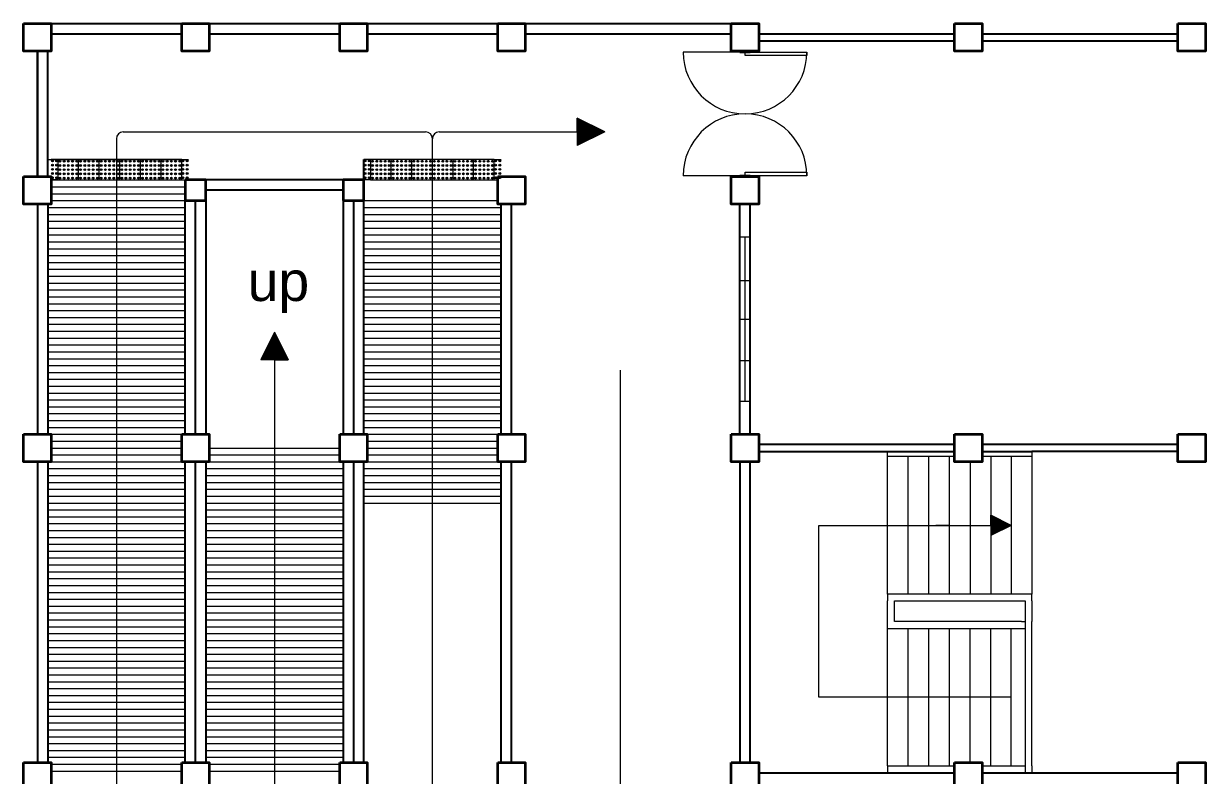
# Model space of a CAD drawing. Header units: millimetres. Extents: x -116 to 421, y 1 to 342.
# Drawn here: x 219.17 to 236.37, y 126.97 to 137.91 of the extents above; entities that cross this region are included whole.
import ezdxf

# ---------------------------------------------------------------- set-up
doc = ezdxf.new("R2010")
doc.units = ezdxf.units.MM
doc.header["$MEASUREMENT"] = 0
doc.styles.add('SWISSLT175', font='swissl.ttf', dxfattribs={"height": 0.175})

msp = doc.modelspace()

# ---------------------------------------------------------------- linework, layer by layer
at = {"color": 8, "lineweight": 25}
for p, q in [((219.575, 137.911), (224.175, 137.911)), ((224.175, 137.911), (229.475, 137.911)), ((219.575, 137.761), (221.475, 137.761)), ((221.875, 137.761), (223.775, 137.761)), ((224.175, 137.761), (226.075, 137.761)), ((226.475, 137.761), (229.475, 137.761)), ((229.875, 137.761), (232.725, 137.761)), ((229.875, 137.661), (232.725, 137.661)), ((233.125, 137.761), (235.975, 137.761)), ((233.125, 137.661), (235.975, 137.661)), ((219.375, 137.511), (219.375, 135.686)), ((219.375, 135.686), (219.375, 137.511)), ((219.525, 135.686), (219.525, 137.511)), ((229.6, 137.511), (229.6, 137.498)), ((229.6, 137.498), (229.75, 137.498)), ((229.75, 137.511), (229.75, 137.498)), ((224.125, 131.936), (224.125, 135.936)), ((223.825, 135.636), (221.825, 135.636)), ((223.825, 135.636), (223.825, 131.936)), ((229.75, 135.698), (229.6, 135.698)), ((229.6, 135.686), (229.6, 135.698)), ((229.75, 135.686), (229.75, 135.698)), ((223.825, 135.486), (221.825, 135.486)), ((219.375, 135.286), (219.375, 131.936)), ((219.525, 135.286), (219.525, 131.936)), ((221.525, 131.936), (221.525, 135.336)), ((221.675, 131.936), (221.675, 135.336)), ((221.825, 135.336), (221.825, 131.936)), ((223.975, 135.336), (223.975, 131.936)), ((226.125, 131.936), (226.125, 135.286)), ((226.275, 131.936), (226.275, 135.286)), ((229.6, 131.936), (229.6, 135.286)), ((229.75, 131.936), (229.75, 135.286)), ((232.725, 131.786), (229.875, 131.786)), ((235.975, 131.786), (233.125, 131.786)), ((229.875, 131.686), (232.725, 131.686)), ((233.125, 131.686), (233.85, 131.686)), ((235.975, 131.686), (233.85, 131.686)), ((219.375, 131.536), (219.375, 127.161)), ((219.525, 131.536), (219.525, 127.161)), ((221.525, 127.161), (221.525, 131.536)), ((221.675, 127.161), (221.675, 131.536)), ((221.825, 131.536), (221.825, 127.161)), ((223.825, 131.536), (223.825, 127.161)), ((223.975, 131.536), (223.975, 127.161)), ((224.125, 127.161), (224.125, 131.536)), ((226.125, 127.161), (226.125, 131.536)), ((226.275, 127.161), (226.275, 131.536)), ((229.6, 131.536), (229.6, 127.161)), ((229.75, 129.611), (229.75, 131.536)), ((229.75, 129.511), (229.75, 129.611)), ((229.75, 129.211), (229.75, 129.511)), ((229.75, 129.111), (229.75, 129.211)), ((229.75, 127.161), (229.75, 129.111)), ((229.875, 127.011), (232.725, 127.011)), ((233.125, 127.011), (235.975, 127.011))]:
    msp.add_line(p, q, dxfattribs=at)
at = {"color": 8, "lineweight": 13}
for p, q in [((229.675, 137.498), (228.775, 137.498)), ((229.675, 137.498), (230.575, 137.498)), ((229.675, 137.448), (229.675, 137.498)), ((230.575, 137.448), (229.675, 137.448)), ((230.575, 137.498), (230.575, 137.448)), ((229.675, 135.748), (230.575, 135.748)), ((229.675, 135.698), (229.675, 135.748)), ((230.575, 135.748), (230.575, 135.698)), ((229.675, 135.698), (228.775, 135.698)), ((230.575, 135.698), (229.675, 135.698))]:
    msp.add_line(p, q, dxfattribs=at)
at = {"color": 8, "lineweight": 9}
for p, q in [((227.232, 136.336), (227.232, 136.536)), ((227.632, 136.336), (227.232, 136.536)), ((227.242, 136.336), (227.242, 136.531)), ((227.252, 136.336), (227.252, 136.526)), ((227.262, 136.521), (227.262, 136.336)), ((227.272, 136.516), (227.272, 136.336)), ((227.282, 136.511), (227.282, 136.336)), ((227.292, 136.506), (227.292, 136.336)), ((227.302, 136.501), (227.302, 136.336)), ((227.312, 136.496), (227.312, 136.336)), ((227.322, 136.491), (227.322, 136.336)), ((227.322, 136.491), (227.322, 136.336)), ((227.332, 136.486), (227.332, 136.336)), ((227.342, 136.481), (227.342, 136.336)), ((227.352, 136.476), (227.352, 136.336)), ((227.362, 136.471), (227.362, 136.336)), ((227.372, 136.466), (227.372, 136.336)), ((227.382, 136.461), (227.382, 136.336)), ((227.392, 136.456), (227.392, 136.336)), ((227.402, 136.451), (227.402, 136.336)), ((227.412, 136.446), (227.412, 136.336)), ((227.422, 136.441), (227.422, 136.336)), ((227.432, 136.436), (227.432, 136.336)), ((227.442, 136.431), (227.442, 136.336)), ((227.452, 136.426), (227.452, 136.336)), ((227.462, 136.421), (227.462, 136.336)), ((227.472, 136.416), (227.472, 136.336)), ((227.482, 136.411), (227.482, 136.336)), ((227.492, 136.406), (227.492, 136.336)), ((227.502, 136.401), (227.502, 136.336)), ((220.525, 136.236), (220.525, 123.036)), ((220.625, 136.336), (225.025, 136.336)), ((225.125, 123.336), (225.125, 136.236)), ((225.225, 136.336), (227.232, 136.336)), ((227.232, 136.336), (227.232, 136.136)), ((227.632, 136.336), (227.232, 136.136)), ((227.242, 136.336), (227.242, 136.141)), ((227.252, 136.336), (227.252, 136.146)), ((227.262, 136.336), (227.262, 136.151)), ((227.272, 136.336), (227.272, 136.156)), ((227.282, 136.336), (227.282, 136.161)), ((227.292, 136.336), (227.292, 136.166)), ((227.302, 136.336), (227.302, 136.171)), ((227.312, 136.336), (227.312, 136.176)), ((227.322, 136.336), (227.322, 136.181)), ((227.322, 136.336), (227.322, 136.181)), ((227.332, 136.336), (227.332, 136.186)), ((227.342, 136.336), (227.342, 136.191)), ((227.352, 136.336), (227.352, 136.196)), ((227.362, 136.336), (227.362, 136.201)), ((227.372, 136.336), (227.372, 136.206)), ((227.382, 136.336), (227.382, 136.211)), ((227.392, 136.336), (227.392, 136.216)), ((227.402, 136.336), (227.402, 136.221)), ((227.412, 136.336), (227.412, 136.226)), ((227.422, 136.336), (227.422, 136.231)), ((227.432, 136.336), (227.432, 136.236)), ((227.442, 136.336), (227.442, 136.241)), ((227.452, 136.336), (227.452, 136.246)), ((227.462, 136.336), (227.462, 136.251)), ((227.472, 136.336), (227.472, 136.256)), ((227.482, 136.336), (227.482, 136.261)), ((227.492, 136.336), (227.492, 136.266)), ((227.502, 136.336), (227.502, 136.271)), ((227.512, 136.396), (227.512, 136.336)), ((227.512, 136.336), (227.512, 136.276)), ((227.522, 136.391), (227.522, 136.336)), ((227.522, 136.336), (227.522, 136.281)), ((227.532, 136.386), (227.532, 136.336)), ((227.532, 136.336), (227.532, 136.286)), ((227.542, 136.381), (227.542, 136.336)), ((227.542, 136.336), (227.542, 136.291)), ((227.552, 136.376), (227.552, 136.336)), ((227.552, 136.336), (227.552, 136.296)), ((227.562, 136.371), (227.562, 136.336)), ((227.562, 136.336), (227.562, 136.301)), ((227.572, 136.366), (227.572, 136.336)), ((227.572, 136.336), (227.572, 136.306)), ((227.582, 136.361), (227.582, 136.336)), ((227.582, 136.336), (227.582, 136.311)), ((227.592, 136.356), (227.592, 136.336)), ((227.592, 136.336), (227.592, 136.316)), ((227.602, 136.351), (227.602, 136.336)), ((227.602, 136.336), (227.602, 136.321)), ((227.612, 136.346), (227.612, 136.336)), ((227.612, 136.336), (227.612, 136.326)), ((227.622, 136.341), (227.622, 136.336)), ((227.622, 136.336), (227.622, 136.331)), ((219.525, 135.936), (221.525, 135.936)), ((219.675, 135.936), (219.575, 135.936)), ((219.975, 135.936), (219.675, 135.936)), ((219.675, 135.936), (219.675, 135.636)), ((219.975, 135.636), (219.975, 135.936)), ((220.275, 135.936), (219.975, 135.936)), ((220.275, 135.636), (220.275, 135.936)), ((220.575, 135.936), (220.275, 135.936)), ((220.575, 135.636), (220.575, 135.936)), ((220.875, 135.936), (220.575, 135.936)), ((220.875, 135.636), (220.875, 135.936)), ((221.175, 135.936), (220.875, 135.936)), ((221.175, 135.636), (221.175, 135.936)), ((221.475, 135.936), (221.175, 135.936)), ((221.475, 135.636), (221.475, 135.936)), ((221.475, 135.936), (221.575, 135.936)), ((224.225, 135.936), (224.125, 135.936)), ((224.525, 135.936), (224.225, 135.936)), ((224.225, 135.936), (224.225, 135.636)), ((224.525, 135.636), (224.525, 135.936)), ((224.825, 135.936), (224.525, 135.936)), ((224.825, 135.636), (224.825, 135.936)), ((225.125, 135.936), (224.825, 135.936)), ((225.125, 135.636), (225.125, 135.936)), ((225.425, 135.936), (225.125, 135.936)), ((225.425, 135.636), (225.425, 135.936)), ((225.725, 135.936), (225.425, 135.936)), ((225.725, 135.636), (225.725, 135.936)), ((226.025, 135.936), (225.725, 135.936)), ((226.025, 135.636), (226.025, 135.936)), ((226.025, 135.936), (226.125, 135.936)), ((219.675, 135.636), (219.575, 135.636)), ((219.575, 135.636), (221.475, 135.636)), ((219.675, 135.636), (219.975, 135.636)), ((219.975, 135.636), (220.275, 135.636)), ((220.275, 135.636), (220.575, 135.636)), ((220.575, 135.636), (220.875, 135.636)), ((220.875, 135.636), (221.175, 135.636)), ((221.175, 135.636), (221.475, 135.636)), ((221.475, 135.636), (221.525, 135.636)), ((224.225, 135.636), (224.125, 135.636)), ((224.225, 135.636), (224.525, 135.636)), ((224.525, 135.636), (224.825, 135.636)), ((224.825, 135.636), (225.125, 135.636)), ((225.125, 135.636), (225.425, 135.636)), ((225.425, 135.636), (225.725, 135.636)), ((225.725, 135.636), (226.025, 135.636)), ((226.025, 135.636), (226.075, 135.636)), ((219.575, 135.536), (221.525, 135.536)), ((219.575, 135.436), (221.525, 135.436)), ((219.525, 135.236), (221.525, 135.236)), ((219.575, 135.336), (221.525, 135.336)), ((224.125, 135.336), (226.075, 135.336)), ((224.125, 135.236), (226.125, 135.236)), ((219.525, 135.136), (221.525, 135.136)), ((219.525, 135.036), (221.525, 135.036)), ((224.125, 135.136), (226.125, 135.136)), ((224.125, 135.036), (226.125, 135.036)), ((219.525, 134.936), (221.525, 134.936)), ((224.125, 134.936), (226.125, 134.936)), ((219.525, 134.836), (221.525, 134.836)), ((219.525, 134.736), (221.525, 134.736)), ((224.125, 134.836), (226.125, 134.836)), ((224.125, 134.736), (226.125, 134.736)), ((229.6, 134.811), (229.75, 134.811)), ((229.6, 133.611), (229.6, 134.811)), ((229.675, 132.411), (229.675, 134.811)), ((229.75, 134.811), (229.75, 132.411)), ((219.525, 134.636), (221.525, 134.636)), ((219.525, 134.536), (221.525, 134.536)), ((224.125, 134.636), (226.125, 134.636)), ((224.125, 134.536), (226.125, 134.536)), ((219.525, 134.436), (221.525, 134.436)), ((219.525, 134.336), (221.525, 134.336)), ((224.125, 134.436), (226.125, 134.436)), ((224.125, 134.336), (226.125, 134.336)), ((219.525, 134.236), (221.525, 134.236)), ((224.125, 134.236), (226.125, 134.236)), ((229.6, 134.173), (229.75, 134.173)), ((219.525, 134.136), (221.525, 134.136)), ((219.525, 134.036), (221.525, 134.036)), ((224.125, 134.136), (226.125, 134.136)), ((224.125, 134.036), (226.125, 134.036)), ((219.525, 133.936), (221.525, 133.936)), ((219.525, 133.836), (221.525, 133.836)), ((224.125, 133.936), (226.125, 133.936)), ((224.125, 133.836), (226.125, 133.836)), ((219.525, 133.736), (221.525, 133.736)), ((224.125, 133.736), (226.125, 133.736)), ((219.525, 133.636), (221.525, 133.636)), ((219.525, 133.536), (221.525, 133.536)), ((224.125, 133.636), (226.125, 133.636)), ((224.125, 133.536), (226.125, 133.536)), ((229.6, 133.611), (229.6, 132.411)), ((229.6, 133.611), (229.75, 133.611)), ((219.525, 133.436), (221.525, 133.436)), ((219.525, 133.336), (221.525, 133.336)), ((222.825, 133.42), (222.625, 133.02)), ((222.77, 133.31), (222.825, 133.31)), ((222.775, 133.32), (222.825, 133.32)), ((222.78, 133.33), (222.825, 133.33)), ((222.785, 133.34), (222.825, 133.34)), ((222.79, 133.35), (222.825, 133.35)), ((222.795, 133.36), (222.825, 133.36)), ((222.8, 133.37), (222.825, 133.37)), ((222.805, 133.38), (222.825, 133.38)), ((222.81, 133.39), (222.825, 133.39)), ((222.815, 133.4), (222.825, 133.4)), ((222.82, 133.41), (222.825, 133.41)), ((222.825, 133.42), (222.825, 122.436)), ((222.825, 133.42), (223.025, 133.02)), ((222.825, 133.41), (222.83, 133.41)), ((222.825, 133.4), (222.835, 133.4)), ((222.825, 133.39), (222.84, 133.39)), ((222.825, 133.38), (222.845, 133.38)), ((222.825, 133.37), (222.85, 133.37)), ((222.825, 133.36), (222.855, 133.36)), ((222.825, 133.35), (222.86, 133.35)), ((222.825, 133.34), (222.865, 133.34)), ((222.825, 133.33), (222.87, 133.33)), ((222.825, 133.32), (222.875, 133.32)), ((222.825, 133.31), (222.88, 133.31)), ((224.125, 133.436), (226.125, 133.436)), ((224.125, 133.336), (226.125, 133.336)), ((219.525, 133.236), (221.525, 133.236)), ((219.525, 133.136), (221.525, 133.136)), ((222.68, 133.13), (222.825, 133.13)), ((222.685, 133.14), (222.825, 133.14)), ((222.69, 133.15), (222.825, 133.15)), ((222.695, 133.16), (222.825, 133.16)), ((222.7, 133.17), (222.825, 133.17)), ((222.705, 133.18), (222.825, 133.18)), ((222.71, 133.19), (222.825, 133.19)), ((222.715, 133.2), (222.825, 133.2)), ((222.72, 133.21), (222.825, 133.21)), ((222.725, 133.22), (222.825, 133.22)), ((222.73, 133.23), (222.825, 133.23)), ((222.735, 133.24), (222.825, 133.24)), ((222.74, 133.25), (222.825, 133.25)), ((222.745, 133.26), (222.825, 133.26)), ((222.75, 133.27), (222.825, 133.27)), ((222.755, 133.28), (222.825, 133.28)), ((222.76, 133.29), (222.825, 133.29)), ((222.765, 133.3), (222.825, 133.3)), ((222.825, 133.3), (222.885, 133.3)), ((222.825, 133.29), (222.89, 133.29)), ((222.825, 133.28), (222.895, 133.28)), ((222.825, 133.27), (222.9, 133.27)), ((222.825, 133.26), (222.905, 133.26)), ((222.825, 133.25), (222.91, 133.25)), ((222.825, 133.24), (222.915, 133.24)), ((222.825, 133.23), (222.92, 133.23)), ((222.825, 133.22), (222.925, 133.22)), ((222.825, 133.21), (222.93, 133.21)), ((222.825, 133.2), (222.935, 133.2)), ((222.825, 133.19), (222.94, 133.19)), ((222.825, 133.18), (222.945, 133.18)), ((222.825, 133.17), (222.95, 133.17)), ((222.825, 133.16), (222.955, 133.16)), ((222.825, 133.15), (222.96, 133.15)), ((222.825, 133.14), (222.965, 133.14)), ((222.825, 133.13), (222.97, 133.13)), ((224.125, 133.236), (226.125, 133.236)), ((224.125, 133.136), (226.125, 133.136)), ((219.525, 133.036), (221.525, 133.036)), ((222.825, 133.02), (222.625, 133.02)), ((222.825, 133.03), (222.63, 133.03)), ((222.825, 133.04), (222.635, 133.04)), ((222.64, 133.05), (222.825, 133.05)), ((222.645, 133.06), (222.825, 133.06)), ((222.65, 133.07), (222.825, 133.07)), ((222.655, 133.08), (222.825, 133.08)), ((222.66, 133.09), (222.825, 133.09)), ((222.665, 133.1), (222.825, 133.1)), ((222.67, 133.11), (222.825, 133.11)), ((222.67, 133.11), (222.825, 133.11)), ((222.675, 133.12), (222.825, 133.12)), ((222.825, 133.12), (222.975, 133.12)), ((222.825, 133.11), (222.98, 133.11)), ((222.825, 133.11), (222.98, 133.11)), ((222.825, 133.1), (222.985, 133.1)), ((222.825, 133.09), (222.99, 133.09)), ((222.825, 133.08), (222.995, 133.08)), ((222.825, 133.07), (223, 133.07)), ((222.825, 133.06), (223.005, 133.06)), ((222.825, 133.05), (223.01, 133.05)), ((222.825, 133.04), (223.015, 133.04)), ((222.825, 133.03), (223.02, 133.03)), ((222.825, 133.02), (223.025, 133.02)), ((224.125, 133.036), (226.125, 133.036)), ((229.6, 133.011), (229.75, 133.011)), ((219.525, 132.936), (221.525, 132.936)), ((219.525, 132.836), (221.525, 132.836)), ((224.125, 132.936), (226.125, 132.936)), ((224.125, 132.836), (226.125, 132.836)), ((227.855, 132.867), (227.855, 125.549)), ((219.525, 132.736), (221.525, 132.736)), ((219.525, 132.636), (221.525, 132.636)), ((224.125, 132.736), (226.125, 132.736)), ((224.125, 132.636), (226.125, 132.636)), ((219.525, 132.536), (221.525, 132.536)), ((224.125, 132.536), (226.125, 132.536)), ((219.525, 132.436), (221.525, 132.436)), ((219.525, 132.336), (221.525, 132.336)), ((224.125, 132.436), (226.125, 132.436)), ((224.125, 132.336), (226.125, 132.336)), ((229.75, 132.411), (229.6, 132.411)), ((219.525, 132.236), (221.525, 132.236)), ((219.525, 132.136), (221.525, 132.136)), ((224.125, 132.236), (226.125, 132.236)), ((224.125, 132.136), (226.125, 132.136)), ((219.525, 132.036), (221.525, 132.036)), ((219.525, 131.936), (221.525, 131.936)), ((224.125, 132.036), (226.125, 132.036)), ((224.125, 131.936), (226.125, 131.936)), ((219.575, 131.836), (221.475, 131.836)), ((224.175, 131.836), (226.075, 131.836)), ((219.575, 131.736), (221.475, 131.736)), ((219.575, 131.636), (221.475, 131.636)), ((221.875, 131.736), (223.775, 131.736)), ((221.875, 131.636), (223.775, 131.636)), ((224.175, 131.736), (226.075, 131.736)), ((224.175, 131.636), (226.075, 131.636)), ((231.75, 131.611), (231.75, 131.686)), ((231.75, 129.611), (231.75, 131.611)), ((232.725, 131.611), (231.75, 131.611)), ((232.05, 129.611), (232.05, 131.611)), ((232.35, 129.611), (232.35, 131.611)), ((232.65, 129.611), (232.65, 131.611)), ((233.85, 131.611), (233.125, 131.611)), ((233.25, 131.611), (233.25, 129.611)), ((233.55, 131.611), (233.55, 129.611)), ((233.85, 131.686), (233.85, 131.611)), ((233.85, 131.611), (233.85, 129.611)), ((219.525, 131.536), (221.525, 131.536)), ((219.525, 131.436), (221.525, 131.436)), ((221.825, 131.536), (223.825, 131.536)), ((221.825, 131.436), (223.825, 131.436)), ((224.125, 131.536), (226.125, 131.536)), ((224.125, 131.436), (226.125, 131.436)), ((232.95, 131.536), (232.95, 129.611)), ((219.525, 131.336), (221.525, 131.336)), ((221.825, 131.336), (223.825, 131.336)), ((224.125, 131.336), (226.125, 131.336)), ((219.525, 131.236), (221.525, 131.236)), ((219.525, 131.136), (221.525, 131.136)), ((221.825, 131.236), (223.825, 131.236)), ((221.825, 131.136), (223.825, 131.136)), ((224.125, 131.236), (226.125, 131.236)), ((224.125, 131.136), (226.125, 131.136)), ((219.525, 131.036), (221.525, 131.036)), ((219.525, 130.936), (221.525, 130.936)), ((221.825, 131.036), (223.825, 131.036)), ((221.825, 130.936), (223.825, 130.936)), ((224.125, 131.036), (226.125, 131.036)), ((224.125, 130.936), (226.125, 130.936)), ((219.525, 130.836), (221.525, 130.836)), ((219.525, 130.736), (221.525, 130.736)), ((221.825, 130.836), (223.825, 130.836)), ((221.825, 130.736), (223.825, 130.736)), ((233.25, 130.611), (233.25, 130.761)), ((233.55, 130.611), (233.25, 130.761)), ((233.26, 130.611), (233.26, 130.756)), ((233.27, 130.611), (233.27, 130.751)), ((233.28, 130.611), (233.28, 130.746)), ((233.29, 130.611), (233.29, 130.741)), ((233.3, 130.611), (233.3, 130.736)), ((233.31, 130.611), (233.31, 130.731)), ((233.32, 130.611), (233.32, 130.726)), ((233.33, 130.611), (233.33, 130.721)), ((219.525, 130.636), (221.525, 130.636)), ((221.825, 130.636), (223.825, 130.636)), ((230.75, 128.111), (230.75, 130.611)), ((230.75, 130.611), (233.25, 130.611)), ((232.65, 130.611), (232.45, 130.611)), ((232.65, 130.611), (232.85, 130.611)), ((233.25, 130.611), (233.55, 130.611)), ((233.25, 130.611), (233.25, 130.461)), ((233.55, 130.611), (233.25, 130.461)), ((233.26, 130.611), (233.26, 130.466)), ((233.27, 130.611), (233.27, 130.471)), ((233.28, 130.611), (233.28, 130.476)), ((233.29, 130.611), (233.29, 130.481)), ((233.3, 130.611), (233.3, 130.486)), ((233.31, 130.611), (233.31, 130.491)), ((233.32, 130.611), (233.32, 130.496)), ((233.33, 130.611), (233.33, 130.501)), ((233.34, 130.611), (233.34, 130.716)), ((233.34, 130.611), (233.34, 130.506)), ((233.35, 130.611), (233.35, 130.711)), ((233.35, 130.611), (233.35, 130.511)), ((233.36, 130.611), (233.36, 130.706)), ((233.36, 130.611), (233.36, 130.516)), ((233.37, 130.611), (233.37, 130.701)), ((233.37, 130.611), (233.37, 130.521)), ((233.38, 130.611), (233.38, 130.696)), ((233.38, 130.611), (233.38, 130.526)), ((233.39, 130.611), (233.39, 130.691)), ((233.39, 130.611), (233.39, 130.531)), ((233.4, 130.611), (233.4, 130.686)), ((233.4, 130.611), (233.4, 130.536)), ((233.41, 130.611), (233.41, 130.681)), ((233.41, 130.611), (233.41, 130.541)), ((233.42, 130.611), (233.42, 130.676)), ((233.42, 130.611), (233.42, 130.546)), ((233.43, 130.611), (233.43, 130.671)), ((233.43, 130.611), (233.43, 130.551)), ((233.44, 130.611), (233.44, 130.666)), ((233.44, 130.611), (233.44, 130.556)), ((233.45, 130.611), (233.45, 130.661)), ((233.45, 130.611), (233.45, 130.561)), ((233.46, 130.611), (233.46, 130.656)), ((233.46, 130.611), (233.46, 130.566)), ((233.47, 130.611), (233.47, 130.651)), ((233.47, 130.611), (233.47, 130.571)), ((233.48, 130.611), (233.48, 130.646)), ((233.48, 130.611), (233.48, 130.576)), ((233.49, 130.611), (233.49, 130.641)), ((233.49, 130.611), (233.49, 130.581)), ((233.5, 130.611), (233.5, 130.636)), ((233.5, 130.611), (233.5, 130.586)), ((233.51, 130.611), (233.51, 130.631)), ((233.51, 130.611), (233.51, 130.591)), ((233.52, 130.611), (233.52, 130.626)), ((233.52, 130.611), (233.52, 130.596)), ((233.53, 130.611), (233.53, 130.621)), ((233.53, 130.611), (233.53, 130.601)), ((233.54, 130.611), (233.54, 130.616)), ((233.54, 130.611), (233.54, 130.606)), ((219.525, 130.536), (221.525, 130.536)), ((219.525, 130.436), (221.525, 130.436)), ((221.825, 130.536), (223.825, 130.536)), ((221.825, 130.436), (223.825, 130.436)), ((219.525, 130.336), (221.525, 130.336)), ((219.525, 130.236), (221.525, 130.236)), ((221.825, 130.336), (223.825, 130.336)), ((221.825, 130.236), (223.825, 130.236)), ((219.525, 130.136), (221.525, 130.136)), ((219.525, 130.036), (221.525, 130.036)), ((221.825, 130.136), (223.825, 130.136)), ((221.825, 130.036), (223.825, 130.036)), ((219.525, 129.936), (221.525, 129.936)), ((221.825, 129.936), (223.825, 129.936)), ((219.525, 129.836), (221.525, 129.836)), ((219.525, 129.736), (221.525, 129.736)), ((221.825, 129.836), (223.825, 129.836)), ((221.825, 129.736), (223.825, 129.736)), ((219.525, 129.636), (221.525, 129.636)), ((219.525, 129.536), (221.525, 129.536)), ((221.825, 129.636), (223.825, 129.636)), ((221.825, 129.536), (223.825, 129.536)), ((233.85, 129.611), (231.75, 129.611)), ((231.75, 129.611), (231.75, 129.511)), ((233.85, 129.511), (233.85, 129.611)), ((219.525, 129.436), (221.525, 129.436)), ((221.525, 129.486), (221.525, 129.186)), ((221.825, 129.186), (221.825, 129.486)), ((221.825, 129.436), (223.825, 129.436)), ((223.825, 129.486), (223.825, 129.186)), ((224.125, 129.186), (224.125, 129.486)), ((226.125, 129.486), (226.125, 129.186)), ((231.75, 129.211), (231.75, 129.511)), ((231.85, 129.211), (231.85, 129.511)), ((231.85, 129.511), (233.7, 129.511)), ((233.7, 129.511), (233.75, 129.511)), ((233.75, 129.511), (233.75, 129.211)), ((233.85, 129.511), (233.85, 129.211)), ((219.525, 129.336), (221.525, 129.336)), ((219.525, 129.236), (221.525, 129.236)), ((221.825, 129.336), (223.825, 129.336)), ((221.825, 129.236), (223.825, 129.236)), ((231.75, 127.111), (231.75, 129.211)), ((233.7, 129.211), (231.85, 129.211)), ((233.7, 129.211), (233.75, 129.211)), ((233.75, 129.211), (233.75, 127.011)), ((233.85, 129.111), (233.85, 129.211)), ((219.525, 129.136), (221.525, 129.136)), ((219.525, 129.036), (221.525, 129.036)), ((221.825, 129.136), (223.825, 129.136)), ((221.825, 129.036), (223.825, 129.036)), ((231.75, 129.111), (233.75, 129.111)), ((232.05, 127.111), (232.05, 129.111)), ((232.35, 127.111), (232.35, 129.111)), ((232.65, 127.111), (232.65, 129.111)), ((232.95, 127.161), (232.95, 129.111)), ((233.25, 127.111), (233.25, 129.111)), ((233.55, 127.111), (233.55, 129.111)), ((233.85, 127.111), (233.85, 129.111)), ((219.525, 128.936), (221.525, 128.936)), ((219.525, 128.836), (221.525, 128.836)), ((221.825, 128.936), (223.825, 128.936)), ((221.825, 128.836), (223.825, 128.836)), ((219.525, 128.736), (221.525, 128.736)), ((221.825, 128.736), (223.825, 128.736)), ((219.525, 128.636), (221.525, 128.636)), ((219.525, 128.536), (221.525, 128.536)), ((221.825, 128.636), (223.825, 128.636)), ((221.825, 128.536), (223.825, 128.536)), ((219.525, 128.436), (221.525, 128.436)), ((219.525, 128.336), (221.525, 128.336)), ((221.825, 128.436), (223.825, 128.436)), ((221.825, 128.336), (223.825, 128.336)), ((219.525, 128.236), (221.525, 128.236)), ((221.825, 128.236), (223.825, 128.236)), ((219.525, 128.136), (221.525, 128.136)), ((219.525, 128.036), (221.525, 128.036)), ((221.825, 128.136), (223.825, 128.136)), ((221.825, 128.036), (223.825, 128.036)), ((231.75, 128.111), (230.75, 128.111)), ((233.55, 128.111), (231.75, 128.111)), ((219.525, 127.936), (221.525, 127.936)), ((219.525, 127.836), (221.525, 127.836)), ((221.825, 127.936), (223.825, 127.936)), ((221.825, 127.836), (223.825, 127.836)), ((219.525, 127.736), (221.525, 127.736)), ((219.525, 127.636), (221.525, 127.636)), ((221.825, 127.736), (223.825, 127.736)), ((221.825, 127.636), (223.825, 127.636)), ((219.525, 127.536), (221.525, 127.536)), ((221.825, 127.536), (223.825, 127.536)), ((219.525, 127.436), (221.525, 127.436)), ((219.525, 127.336), (221.525, 127.336)), ((221.825, 127.436), (223.825, 127.436)), ((221.825, 127.336), (223.825, 127.336)), ((219.525, 127.236), (221.525, 127.236)), ((219.575, 127.136), (221.475, 127.136)), ((221.825, 127.236), (223.825, 127.236)), ((221.875, 127.136), (223.775, 127.136)), ((231.75, 127.111), (231.75, 127.011)), ((231.75, 127.111), (232.725, 127.111)), ((233.125, 127.111), (233.75, 127.111)), ((233.85, 127.111), (233.85, 127.011)), ((219.575, 127.036), (221.475, 127.036)), ((221.875, 127.036), (223.775, 127.036))]:
    msp.add_line(p, q, dxfattribs=at)
at = {"color": 8, "lineweight": 35}
for p, q in [((221.825, 135.636), (221.525, 135.636)), ((221.525, 135.636), (221.525, 135.336)), ((221.825, 135.336), (221.825, 135.636)), ((224.125, 135.636), (223.825, 135.636)), ((223.825, 135.636), (223.825, 135.336)), ((224.125, 135.336), (224.125, 135.636)), ((221.525, 135.336), (221.825, 135.336)), ((221.525, 135.336), (221.825, 135.336)), ((223.825, 135.336), (224.125, 135.336))]:
    msp.add_line(p, q, dxfattribs=at)
for points in [[(219.175, 137.911), (219.575, 137.911), (219.575, 137.511), (219.175, 137.511)], [(221.475, 137.911), (221.875, 137.911), (221.875, 137.511), (221.475, 137.511)], [(223.775, 137.911), (224.175, 137.911), (224.175, 137.511), (223.775, 137.511)], [(226.075, 137.911), (226.475, 137.911), (226.475, 137.511), (226.075, 137.511)], [(229.475, 137.911), (229.875, 137.911), (229.875, 137.511), (229.475, 137.511)], [(232.725, 137.911), (233.125, 137.911), (233.125, 137.511), (232.725, 137.511)], [(235.975, 137.911), (236.375, 137.911), (236.375, 137.511), (235.975, 137.511)], [(219.175, 135.686), (219.575, 135.686), (219.575, 135.286), (219.175, 135.286)], [(226.075, 135.686), (226.475, 135.686), (226.475, 135.286), (226.075, 135.286)], [(229.475, 135.686), (229.875, 135.686), (229.875, 135.286), (229.475, 135.286)], [(219.175, 131.936), (219.575, 131.936), (219.575, 131.536), (219.175, 131.536)], [(221.475, 131.936), (221.875, 131.936), (221.875, 131.536), (221.475, 131.536)], [(223.775, 131.936), (224.175, 131.936), (224.175, 131.536), (223.775, 131.536)], [(226.075, 131.936), (226.475, 131.936), (226.475, 131.536), (226.075, 131.536)], [(229.475, 131.936), (229.875, 131.936), (229.875, 131.536), (229.475, 131.536)], [(232.725, 131.936), (233.125, 131.936), (233.125, 131.536), (232.725, 131.536)], [(235.975, 131.936), (236.375, 131.936), (236.375, 131.536), (235.975, 131.536)], [(219.175, 127.161), (219.575, 127.161), (219.575, 126.761), (219.175, 126.761)], [(221.475, 127.161), (221.875, 127.161), (221.875, 126.761), (221.475, 126.761)], [(223.775, 127.161), (224.175, 127.161), (224.175, 126.761), (223.775, 126.761)], [(226.075, 127.161), (226.475, 127.161), (226.475, 126.761), (226.075, 126.761)], [(229.475, 127.161), (229.875, 127.161), (229.875, 126.761), (229.475, 126.761)], [(232.725, 127.161), (233.125, 127.161), (233.125, 126.761), (232.725, 126.761)], [(235.975, 127.161), (236.375, 127.161), (236.375, 126.761), (235.975, 126.761)]]:
    msp.add_lwpolyline(points, close=True, dxfattribs=at)
at = {"color": 8, "lineweight": 9}
for points in [[(229.6, 132.411), (229.6, 134.811), (229.75, 134.811), (229.75, 132.411)], [(229.6, 134.811), (229.75, 134.811), (229.75, 132.411), (229.6, 132.411)]]:
    msp.add_lwpolyline(points, close=True, dxfattribs=at)
for centre, radius in [((219.594, 135.913), 0.013), ((219.594, 135.913), 0.009), ((219.655, 135.913), 0.013), ((219.655, 135.913), 0.009), ((219.703, 135.908), 0.013), ((219.703, 135.908), 0.009), ((219.764, 135.908), 0.013), ((219.764, 135.908), 0.009), ((219.825, 135.908), 0.013), ((219.825, 135.908), 0.009), ((219.886, 135.908), 0.013), ((219.886, 135.908), 0.009), ((219.947, 135.908), 0.013), ((219.947, 135.908), 0.009), ((220.003, 135.908), 0.013), ((220.003, 135.908), 0.009), ((220.064, 135.908), 0.013), ((220.064, 135.908), 0.009), ((220.125, 135.908), 0.013), ((220.125, 135.908), 0.009), ((220.186, 135.908), 0.013), ((220.186, 135.908), 0.009), ((220.247, 135.908), 0.013), ((220.247, 135.908), 0.009), ((220.303, 135.908), 0.013), ((220.303, 135.908), 0.009), ((220.364, 135.908), 0.013), ((220.364, 135.908), 0.009), ((220.425, 135.908), 0.013), ((220.425, 135.908), 0.009), ((220.486, 135.908), 0.013), ((220.486, 135.908), 0.009), ((220.547, 135.908), 0.013), ((220.547, 135.908), 0.009), ((220.603, 135.908), 0.013), ((220.603, 135.908), 0.009), ((220.664, 135.908), 0.013), ((220.664, 135.908), 0.009), ((220.725, 135.908), 0.013), ((220.725, 135.908), 0.009), ((220.786, 135.908), 0.013), ((220.786, 135.908), 0.009), ((220.847, 135.908), 0.013), ((220.847, 135.908), 0.009), ((220.903, 135.908), 0.013), ((220.903, 135.908), 0.009), ((220.964, 135.908), 0.013), ((220.964, 135.908), 0.009), ((221.025, 135.908), 0.013), ((221.025, 135.908), 0.009), ((221.086, 135.908), 0.013), ((221.086, 135.908), 0.009), ((221.147, 135.908), 0.013), ((221.147, 135.908), 0.009), ((221.203, 135.908), 0.013), ((221.203, 135.908), 0.009), ((221.264, 135.908), 0.013), ((221.264, 135.908), 0.009), ((221.325, 135.908), 0.013), ((221.325, 135.908), 0.009), ((221.386, 135.908), 0.013), ((221.386, 135.908), 0.009), ((221.447, 135.908), 0.013), ((221.447, 135.908), 0.009), ((221.494, 135.913), 0.013), ((221.494, 135.913), 0.009), ((221.555, 135.913), 0.013), ((221.555, 135.913), 0.009), ((224.144, 135.913), 0.013), ((224.144, 135.913), 0.009), ((224.205, 135.913), 0.013), ((224.205, 135.913), 0.009), ((224.253, 135.908), 0.013), ((224.253, 135.908), 0.009), ((224.314, 135.908), 0.013), ((224.314, 135.908), 0.009), ((224.375, 135.908), 0.013), ((224.375, 135.908), 0.009), ((224.436, 135.908), 0.013), ((224.436, 135.908), 0.009), ((224.497, 135.908), 0.013), ((224.497, 135.908), 0.009), ((224.553, 135.908), 0.013), ((224.553, 135.908), 0.009), ((224.614, 135.908), 0.013), ((224.614, 135.908), 0.009), ((224.675, 135.908), 0.013), ((224.675, 135.908), 0.009), ((224.736, 135.908), 0.013), ((224.736, 135.908), 0.009), ((224.797, 135.908), 0.013), ((224.797, 135.908), 0.009), ((224.853, 135.908), 0.013), ((224.853, 135.908), 0.009), ((224.914, 135.908), 0.013), ((224.914, 135.908), 0.009), ((224.975, 135.908), 0.013), ((224.975, 135.908), 0.009), ((225.036, 135.908), 0.013), ((225.036, 135.908), 0.009), ((225.097, 135.908), 0.013), ((225.097, 135.908), 0.009), ((225.153, 135.908), 0.013), ((225.153, 135.908), 0.009), ((225.214, 135.908), 0.013), ((225.214, 135.908), 0.009), ((225.275, 135.908), 0.013), ((225.275, 135.908), 0.009), ((225.336, 135.908), 0.013), ((225.336, 135.908), 0.009), ((225.397, 135.908), 0.013), ((225.397, 135.908), 0.009), ((225.453, 135.908), 0.013), ((225.453, 135.908), 0.009), ((225.514, 135.908), 0.013), ((225.514, 135.908), 0.009), ((225.575, 135.908), 0.013), ((225.575, 135.908), 0.009), ((225.636, 135.908), 0.013), ((225.636, 135.908), 0.009), ((225.697, 135.908), 0.013), ((225.697, 135.908), 0.009), ((225.753, 135.908), 0.013), ((225.753, 135.908), 0.009), ((225.814, 135.908), 0.013), ((225.814, 135.908), 0.009), ((225.875, 135.908), 0.013), ((225.875, 135.908), 0.009), ((225.936, 135.908), 0.013), ((225.936, 135.908), 0.009), ((225.997, 135.908), 0.013), ((225.997, 135.908), 0.009), ((226.044, 135.913), 0.013), ((226.044, 135.913), 0.009), ((226.105, 135.913), 0.013), ((226.105, 135.913), 0.009), ((219.594, 135.852), 0.013), ((219.594, 135.791), 0.013), ((219.594, 135.73), 0.013), ((219.594, 135.852), 0.009), ((219.594, 135.791), 0.009), ((219.594, 135.73), 0.009), ((219.655, 135.852), 0.013), ((219.655, 135.791), 0.013), ((219.655, 135.73), 0.013), ((219.655, 135.852), 0.009), ((219.655, 135.791), 0.009), ((219.655, 135.73), 0.009), ((219.703, 135.847), 0.013), ((219.703, 135.786), 0.013), ((219.703, 135.725), 0.013), ((219.703, 135.847), 0.009), ((219.703, 135.786), 0.009), ((219.703, 135.725), 0.009), ((219.764, 135.847), 0.013), ((219.764, 135.786), 0.013), ((219.764, 135.725), 0.013), ((219.764, 135.847), 0.009), ((219.764, 135.786), 0.009), ((219.764, 135.725), 0.009), ((219.825, 135.847), 0.013), ((219.825, 135.786), 0.013), ((219.825, 135.725), 0.013), ((219.825, 135.847), 0.009), ((219.825, 135.786), 0.009), ((219.825, 135.725), 0.009), ((219.886, 135.847), 0.013), ((219.886, 135.786), 0.013), ((219.886, 135.725), 0.013), ((219.886, 135.847), 0.009), ((219.886, 135.786), 0.009), ((219.886, 135.725), 0.009), ((219.947, 135.847), 0.013), ((219.947, 135.786), 0.013), ((219.947, 135.725), 0.013), ((219.947, 135.847), 0.009), ((219.947, 135.786), 0.009), ((219.947, 135.725), 0.009), ((220.003, 135.847), 0.013), ((220.003, 135.786), 0.013), ((220.003, 135.725), 0.013), ((220.003, 135.847), 0.009), ((220.003, 135.786), 0.009), ((220.003, 135.725), 0.009), ((220.064, 135.847), 0.013), ((220.064, 135.786), 0.013), ((220.064, 135.725), 0.013), ((220.064, 135.847), 0.009), ((220.064, 135.786), 0.009), ((220.064, 135.725), 0.009), ((220.125, 135.847), 0.013), ((220.125, 135.786), 0.013), ((220.125, 135.725), 0.013), ((220.125, 135.847), 0.009), ((220.125, 135.786), 0.009), ((220.125, 135.725), 0.009), ((220.186, 135.847), 0.013), ((220.186, 135.786), 0.013), ((220.186, 135.725), 0.013), ((220.186, 135.847), 0.009), ((220.186, 135.786), 0.009), ((220.186, 135.725), 0.009), ((220.247, 135.847), 0.013), ((220.247, 135.786), 0.013), ((220.247, 135.725), 0.013), ((220.247, 135.847), 0.009), ((220.247, 135.786), 0.009), ((220.247, 135.725), 0.009), ((220.303, 135.847), 0.013), ((220.303, 135.786), 0.013), ((220.303, 135.725), 0.013), ((220.303, 135.847), 0.009), ((220.303, 135.786), 0.009), ((220.303, 135.725), 0.009), ((220.364, 135.847), 0.013), ((220.364, 135.786), 0.013), ((220.364, 135.725), 0.013), ((220.364, 135.847), 0.009), ((220.364, 135.786), 0.009), ((220.364, 135.725), 0.009), ((220.425, 135.847), 0.013), ((220.425, 135.786), 0.013), ((220.425, 135.725), 0.013), ((220.425, 135.847), 0.009), ((220.425, 135.786), 0.009), ((220.425, 135.725), 0.009), ((220.486, 135.847), 0.013), ((220.486, 135.786), 0.013), ((220.486, 135.725), 0.013), ((220.486, 135.847), 0.009), ((220.486, 135.786), 0.009), ((220.486, 135.725), 0.009), ((220.547, 135.847), 0.013), ((220.547, 135.786), 0.013), ((220.547, 135.725), 0.013), ((220.547, 135.847), 0.009), ((220.547, 135.786), 0.009), ((220.547, 135.725), 0.009), ((220.603, 135.847), 0.013), ((220.603, 135.786), 0.013), ((220.603, 135.725), 0.013), ((220.603, 135.847), 0.009), ((220.603, 135.786), 0.009), ((220.603, 135.725), 0.009), ((220.664, 135.847), 0.013), ((220.664, 135.786), 0.013), ((220.664, 135.725), 0.013), ((220.664, 135.847), 0.009), ((220.664, 135.786), 0.009), ((220.664, 135.725), 0.009), ((220.725, 135.847), 0.013), ((220.725, 135.786), 0.013), ((220.725, 135.725), 0.013), ((220.725, 135.847), 0.009), ((220.725, 135.786), 0.009), ((220.725, 135.725), 0.009), ((220.786, 135.847), 0.013), ((220.786, 135.786), 0.013), ((220.786, 135.725), 0.013), ((220.786, 135.847), 0.009), ((220.786, 135.786), 0.009), ((220.786, 135.725), 0.009), ((220.847, 135.847), 0.013), ((220.847, 135.786), 0.013), ((220.847, 135.725), 0.013), ((220.847, 135.847), 0.009), ((220.847, 135.786), 0.009), ((220.847, 135.725), 0.009), ((220.903, 135.847), 0.013), ((220.903, 135.786), 0.013), ((220.903, 135.725), 0.013), ((220.903, 135.847), 0.009), ((220.903, 135.786), 0.009), ((220.903, 135.725), 0.009), ((220.964, 135.847), 0.013), ((220.964, 135.786), 0.013), ((220.964, 135.725), 0.013), ((220.964, 135.847), 0.009), ((220.964, 135.786), 0.009), ((220.964, 135.725), 0.009), ((221.025, 135.847), 0.013), ((221.025, 135.786), 0.013), ((221.025, 135.725), 0.013), ((221.025, 135.847), 0.009), ((221.025, 135.786), 0.009), ((221.025, 135.725), 0.009), ((221.086, 135.847), 0.013), ((221.086, 135.786), 0.013), ((221.086, 135.725), 0.013), ((221.086, 135.847), 0.009), ((221.086, 135.786), 0.009), ((221.086, 135.725), 0.009), ((221.147, 135.847), 0.013), ((221.147, 135.786), 0.013), ((221.147, 135.725), 0.013), ((221.147, 135.847), 0.009), ((221.147, 135.786), 0.009), ((221.147, 135.725), 0.009), ((221.203, 135.847), 0.013), ((221.203, 135.786), 0.013), ((221.203, 135.725), 0.013), ((221.203, 135.847), 0.009), ((221.203, 135.786), 0.009), ((221.203, 135.725), 0.009), ((221.264, 135.847), 0.013), ((221.264, 135.786), 0.013), ((221.264, 135.725), 0.013), ((221.264, 135.847), 0.009), ((221.264, 135.786), 0.009), ((221.264, 135.725), 0.009), ((221.325, 135.847), 0.013), ((221.325, 135.786), 0.013), ((221.325, 135.725), 0.013), ((221.325, 135.847), 0.009), ((221.325, 135.786), 0.009), ((221.325, 135.725), 0.009), ((221.386, 135.847), 0.013), ((221.386, 135.786), 0.013), ((221.386, 135.725), 0.013), ((221.386, 135.847), 0.009), ((221.386, 135.786), 0.009), ((221.386, 135.725), 0.009), ((221.447, 135.847), 0.013), ((221.447, 135.786), 0.013), ((221.447, 135.725), 0.013), ((221.447, 135.847), 0.009), ((221.447, 135.786), 0.009), ((221.447, 135.725), 0.009), ((221.494, 135.852), 0.013), ((221.494, 135.791), 0.013), ((221.494, 135.73), 0.013), ((221.494, 135.852), 0.009), ((221.494, 135.791), 0.009), ((221.494, 135.73), 0.009), ((221.555, 135.852), 0.013), ((221.555, 135.791), 0.013), ((221.555, 135.73), 0.013), ((221.555, 135.852), 0.009), ((221.555, 135.791), 0.009), ((221.555, 135.73), 0.009), ((224.144, 135.852), 0.013), ((224.144, 135.791), 0.013), ((224.144, 135.73), 0.013), ((224.144, 135.852), 0.009), ((224.144, 135.791), 0.009), ((224.144, 135.73), 0.009), ((224.205, 135.852), 0.013), ((224.205, 135.791), 0.013), ((224.205, 135.73), 0.013), ((224.205, 135.852), 0.009), ((224.205, 135.791), 0.009), ((224.205, 135.73), 0.009), ((224.253, 135.847), 0.013), ((224.253, 135.786), 0.013), ((224.253, 135.725), 0.013), ((224.253, 135.847), 0.009), ((224.253, 135.786), 0.009), ((224.253, 135.725), 0.009), ((224.314, 135.847), 0.013), ((224.314, 135.786), 0.013), ((224.314, 135.725), 0.013), ((224.314, 135.847), 0.009), ((224.314, 135.786), 0.009), ((224.314, 135.725), 0.009), ((224.375, 135.847), 0.013), ((224.375, 135.786), 0.013), ((224.375, 135.725), 0.013), ((224.375, 135.847), 0.009), ((224.375, 135.786), 0.009), ((224.375, 135.725), 0.009), ((224.436, 135.847), 0.013), ((224.436, 135.786), 0.013), ((224.436, 135.725), 0.013), ((224.436, 135.847), 0.009), ((224.436, 135.786), 0.009), ((224.436, 135.725), 0.009), ((224.497, 135.847), 0.013), ((224.497, 135.786), 0.013), ((224.497, 135.725), 0.013), ((224.497, 135.847), 0.009), ((224.497, 135.786), 0.009), ((224.497, 135.725), 0.009), ((224.553, 135.847), 0.013), ((224.553, 135.786), 0.013), ((224.553, 135.725), 0.013), ((224.553, 135.847), 0.009), ((224.553, 135.786), 0.009), ((224.553, 135.725), 0.009), ((224.614, 135.847), 0.013), ((224.614, 135.786), 0.013), ((224.614, 135.725), 0.013), ((224.614, 135.847), 0.009), ((224.614, 135.786), 0.009), ((224.614, 135.725), 0.009), ((224.675, 135.847), 0.013), ((224.675, 135.786), 0.013), ((224.675, 135.725), 0.013), ((224.675, 135.847), 0.009), ((224.675, 135.786), 0.009), ((224.675, 135.725), 0.009), ((224.736, 135.847), 0.013), ((224.736, 135.786), 0.013), ((224.736, 135.725), 0.013), ((224.736, 135.847), 0.009), ((224.736, 135.786), 0.009), ((224.736, 135.725), 0.009), ((224.797, 135.847), 0.013), ((224.797, 135.786), 0.013), ((224.797, 135.725), 0.013), ((224.797, 135.847), 0.009), ((224.797, 135.786), 0.009), ((224.797, 135.725), 0.009), ((224.853, 135.847), 0.013), ((224.853, 135.786), 0.013), ((224.853, 135.725), 0.013), ((224.853, 135.847), 0.009), ((224.853, 135.786), 0.009), ((224.853, 135.725), 0.009), ((224.914, 135.847), 0.013), ((224.914, 135.786), 0.013), ((224.914, 135.725), 0.013), ((224.914, 135.847), 0.009), ((224.914, 135.786), 0.009), ((224.914, 135.725), 0.009), ((224.975, 135.847), 0.013), ((224.975, 135.786), 0.013), ((224.975, 135.725), 0.013), ((224.975, 135.847), 0.009), ((224.975, 135.786), 0.009), ((224.975, 135.725), 0.009), ((225.036, 135.847), 0.013), ((225.036, 135.786), 0.013), ((225.036, 135.725), 0.013), ((225.036, 135.847), 0.009), ((225.036, 135.786), 0.009), ((225.036, 135.725), 0.009), ((225.097, 135.847), 0.013), ((225.097, 135.786), 0.013), ((225.097, 135.725), 0.013), ((225.097, 135.847), 0.009), ((225.097, 135.786), 0.009), ((225.097, 135.725), 0.009), ((225.153, 135.847), 0.013), ((225.153, 135.786), 0.013), ((225.153, 135.725), 0.013), ((225.153, 135.847), 0.009), ((225.153, 135.786), 0.009), ((225.153, 135.725), 0.009), ((225.214, 135.847), 0.013), ((225.214, 135.786), 0.013), ((225.214, 135.725), 0.013), ((225.214, 135.847), 0.009), ((225.214, 135.786), 0.009), ((225.214, 135.725), 0.009), ((225.275, 135.847), 0.013), ((225.275, 135.786), 0.013), ((225.275, 135.725), 0.013), ((225.275, 135.847), 0.009), ((225.275, 135.786), 0.009), ((225.275, 135.725), 0.009), ((225.336, 135.847), 0.013), ((225.336, 135.786), 0.013), ((225.336, 135.725), 0.013), ((225.336, 135.847), 0.009), ((225.336, 135.786), 0.009), ((225.336, 135.725), 0.009), ((225.397, 135.847), 0.013), ((225.397, 135.786), 0.013), ((225.397, 135.725), 0.013), ((225.397, 135.847), 0.009), ((225.397, 135.786), 0.009), ((225.397, 135.725), 0.009), ((225.453, 135.847), 0.013), ((225.453, 135.786), 0.013), ((225.453, 135.725), 0.013), ((225.453, 135.847), 0.009), ((225.453, 135.786), 0.009), ((225.453, 135.725), 0.009), ((225.514, 135.847), 0.013), ((225.514, 135.786), 0.013), ((225.514, 135.725), 0.013), ((225.514, 135.847), 0.009), ((225.514, 135.786), 0.009), ((225.514, 135.725), 0.009), ((225.575, 135.847), 0.013), ((225.575, 135.786), 0.013), ((225.575, 135.725), 0.013), ((225.575, 135.847), 0.009), ((225.575, 135.786), 0.009), ((225.575, 135.725), 0.009), ((225.636, 135.847), 0.013), ((225.636, 135.786), 0.013), ((225.636, 135.725), 0.013), ((225.636, 135.847), 0.009), ((225.636, 135.786), 0.009), ((225.636, 135.725), 0.009), ((225.697, 135.847), 0.013), ((225.697, 135.786), 0.013), ((225.697, 135.725), 0.013), ((225.697, 135.847), 0.009), ((225.697, 135.786), 0.009), ((225.697, 135.725), 0.009), ((225.753, 135.847), 0.013), ((225.753, 135.786), 0.013), ((225.753, 135.725), 0.013), ((225.753, 135.847), 0.009), ((225.753, 135.786), 0.009), ((225.753, 135.725), 0.009), ((225.814, 135.847), 0.013), ((225.814, 135.786), 0.013), ((225.814, 135.725), 0.013), ((225.814, 135.847), 0.009), ((225.814, 135.786), 0.009), ((225.814, 135.725), 0.009), ((225.875, 135.847), 0.013), ((225.875, 135.786), 0.013), ((225.875, 135.725), 0.013), ((225.875, 135.847), 0.009), ((225.875, 135.786), 0.009), ((225.875, 135.725), 0.009), ((225.936, 135.847), 0.013), ((225.936, 135.786), 0.013), ((225.936, 135.725), 0.013), ((225.936, 135.847), 0.009), ((225.936, 135.786), 0.009), ((225.936, 135.725), 0.009), ((225.997, 135.847), 0.013), ((225.997, 135.786), 0.013), ((225.997, 135.725), 0.013), ((225.997, 135.847), 0.009), ((225.997, 135.786), 0.009), ((225.997, 135.725), 0.009), ((226.044, 135.852), 0.013), ((226.044, 135.791), 0.013), ((226.044, 135.73), 0.013), ((226.044, 135.852), 0.009), ((226.044, 135.791), 0.009), ((226.044, 135.73), 0.009), ((226.105, 135.852), 0.013), ((226.105, 135.791), 0.013), ((226.105, 135.73), 0.013), ((226.105, 135.852), 0.009), ((226.105, 135.791), 0.009), ((226.105, 135.73), 0.009), ((219.594, 135.669), 0.013), ((219.594, 135.669), 0.009), ((219.655, 135.669), 0.013), ((219.655, 135.669), 0.009), ((219.703, 135.664), 0.013), ((219.703, 135.664), 0.009), ((219.764, 135.664), 0.013), ((219.764, 135.664), 0.009), ((219.825, 135.664), 0.013), ((219.825, 135.664), 0.009), ((219.886, 135.664), 0.013), ((219.886, 135.664), 0.009), ((219.947, 135.664), 0.013), ((219.947, 135.664), 0.009), ((220.003, 135.664), 0.013), ((220.003, 135.664), 0.009), ((220.064, 135.664), 0.013), ((220.064, 135.664), 0.009), ((220.125, 135.664), 0.013), ((220.125, 135.664), 0.009), ((220.186, 135.664), 0.013), ((220.186, 135.664), 0.009), ((220.247, 135.664), 0.013), ((220.247, 135.664), 0.009), ((220.303, 135.664), 0.013), ((220.303, 135.664), 0.009), ((220.364, 135.664), 0.013), ((220.364, 135.664), 0.009), ((220.425, 135.664), 0.013), ((220.425, 135.664), 0.009), ((220.486, 135.664), 0.013), ((220.486, 135.664), 0.009), ((220.547, 135.664), 0.013), ((220.547, 135.664), 0.009), ((220.603, 135.664), 0.013), ((220.603, 135.664), 0.009), ((220.664, 135.664), 0.013), ((220.664, 135.664), 0.009), ((220.725, 135.664), 0.013), ((220.725, 135.664), 0.009), ((220.786, 135.664), 0.013), ((220.786, 135.664), 0.009), ((220.847, 135.664), 0.013), ((220.847, 135.664), 0.009), ((220.903, 135.664), 0.013), ((220.903, 135.664), 0.009), ((220.964, 135.664), 0.013), ((220.964, 135.664), 0.009), ((221.025, 135.664), 0.013), ((221.025, 135.664), 0.009), ((221.086, 135.664), 0.013), ((221.086, 135.664), 0.009), ((221.147, 135.664), 0.013), ((221.147, 135.664), 0.009), ((221.203, 135.664), 0.013), ((221.203, 135.664), 0.009), ((221.264, 135.664), 0.013), ((221.264, 135.664), 0.009), ((221.325, 135.664), 0.013), ((221.325, 135.664), 0.009), ((221.386, 135.664), 0.013), ((221.386, 135.664), 0.009), ((221.447, 135.664), 0.013), ((221.447, 135.664), 0.009), ((221.494, 135.669), 0.013), ((221.494, 135.669), 0.009), ((221.555, 135.669), 0.013), ((221.555, 135.669), 0.009), ((224.144, 135.669), 0.013), ((224.144, 135.669), 0.009), ((224.205, 135.669), 0.013), ((224.205, 135.669), 0.009), ((224.253, 135.664), 0.013), ((224.253, 135.664), 0.009), ((224.314, 135.664), 0.013), ((224.314, 135.664), 0.009), ((224.375, 135.664), 0.013), ((224.375, 135.664), 0.009), ((224.436, 135.664), 0.013), ((224.436, 135.664), 0.009), ((224.497, 135.664), 0.013), ((224.497, 135.664), 0.009), ((224.553, 135.664), 0.013), ((224.553, 135.664), 0.009), ((224.614, 135.664), 0.013), ((224.614, 135.664), 0.009), ((224.675, 135.664), 0.013), ((224.675, 135.664), 0.009), ((224.736, 135.664), 0.013), ((224.736, 135.664), 0.009), ((224.797, 135.664), 0.013), ((224.797, 135.664), 0.009), ((224.853, 135.664), 0.013), ((224.853, 135.664), 0.009), ((224.914, 135.664), 0.013), ((224.914, 135.664), 0.009), ((224.975, 135.664), 0.013), ((224.975, 135.664), 0.009), ((225.036, 135.664), 0.013), ((225.036, 135.664), 0.009), ((225.097, 135.664), 0.013), ((225.097, 135.664), 0.009), ((225.153, 135.664), 0.013), ((225.153, 135.664), 0.009), ((225.214, 135.664), 0.013), ((225.214, 135.664), 0.009), ((225.275, 135.664), 0.013), ((225.275, 135.664), 0.009), ((225.336, 135.664), 0.013), ((225.336, 135.664), 0.009), ((225.397, 135.664), 0.013), ((225.397, 135.664), 0.009), ((225.453, 135.664), 0.013), ((225.453, 135.664), 0.009), ((225.514, 135.664), 0.013), ((225.514, 135.664), 0.009), ((225.575, 135.664), 0.013), ((225.575, 135.664), 0.009), ((225.636, 135.664), 0.013), ((225.636, 135.664), 0.009), ((225.697, 135.664), 0.013), ((225.697, 135.664), 0.009), ((225.753, 135.664), 0.013), ((225.753, 135.664), 0.009), ((225.814, 135.664), 0.013), ((225.814, 135.664), 0.009), ((225.875, 135.664), 0.013), ((225.875, 135.664), 0.009), ((225.936, 135.664), 0.013), ((225.936, 135.664), 0.009), ((225.997, 135.664), 0.013), ((225.997, 135.664), 0.009), ((226.044, 135.669), 0.013), ((226.044, 135.669), 0.009), ((226.105, 135.669), 0.013), ((226.105, 135.669), 0.009)]:
    msp.add_circle(centre, radius, dxfattribs=at)
at = {"color": 8, "lineweight": 13}
for centre, start, end in [((229.675, 137.498), 180, 0), ((229.675, 135.698), 0, 180)]:
    msp.add_arc(centre, 0.9, start, end, dxfattribs=at)
at = {"color": 8, "lineweight": 9}
for centre, start, end in [((220.625, 136.236), 90, 180), ((225.025, 136.236), 0, 90), ((225.225, 136.236), 90, 180)]:
    msp.add_arc(centre, 0.1, start, end, dxfattribs=at)

# ---------------------------------------------------------------- texts
at = {"color": 8, "lineweight": -2, "ltscale": 0.4, "insert": (222.883, 134.077), "char_height": 0.5778, "attachment_point": 5, "line_spacing_factor": 0.9, "style": 'SWISSLT175'}
msp.add_mtext('up', dxfattribs=at)

doc.saveas('drawing.dxf')
